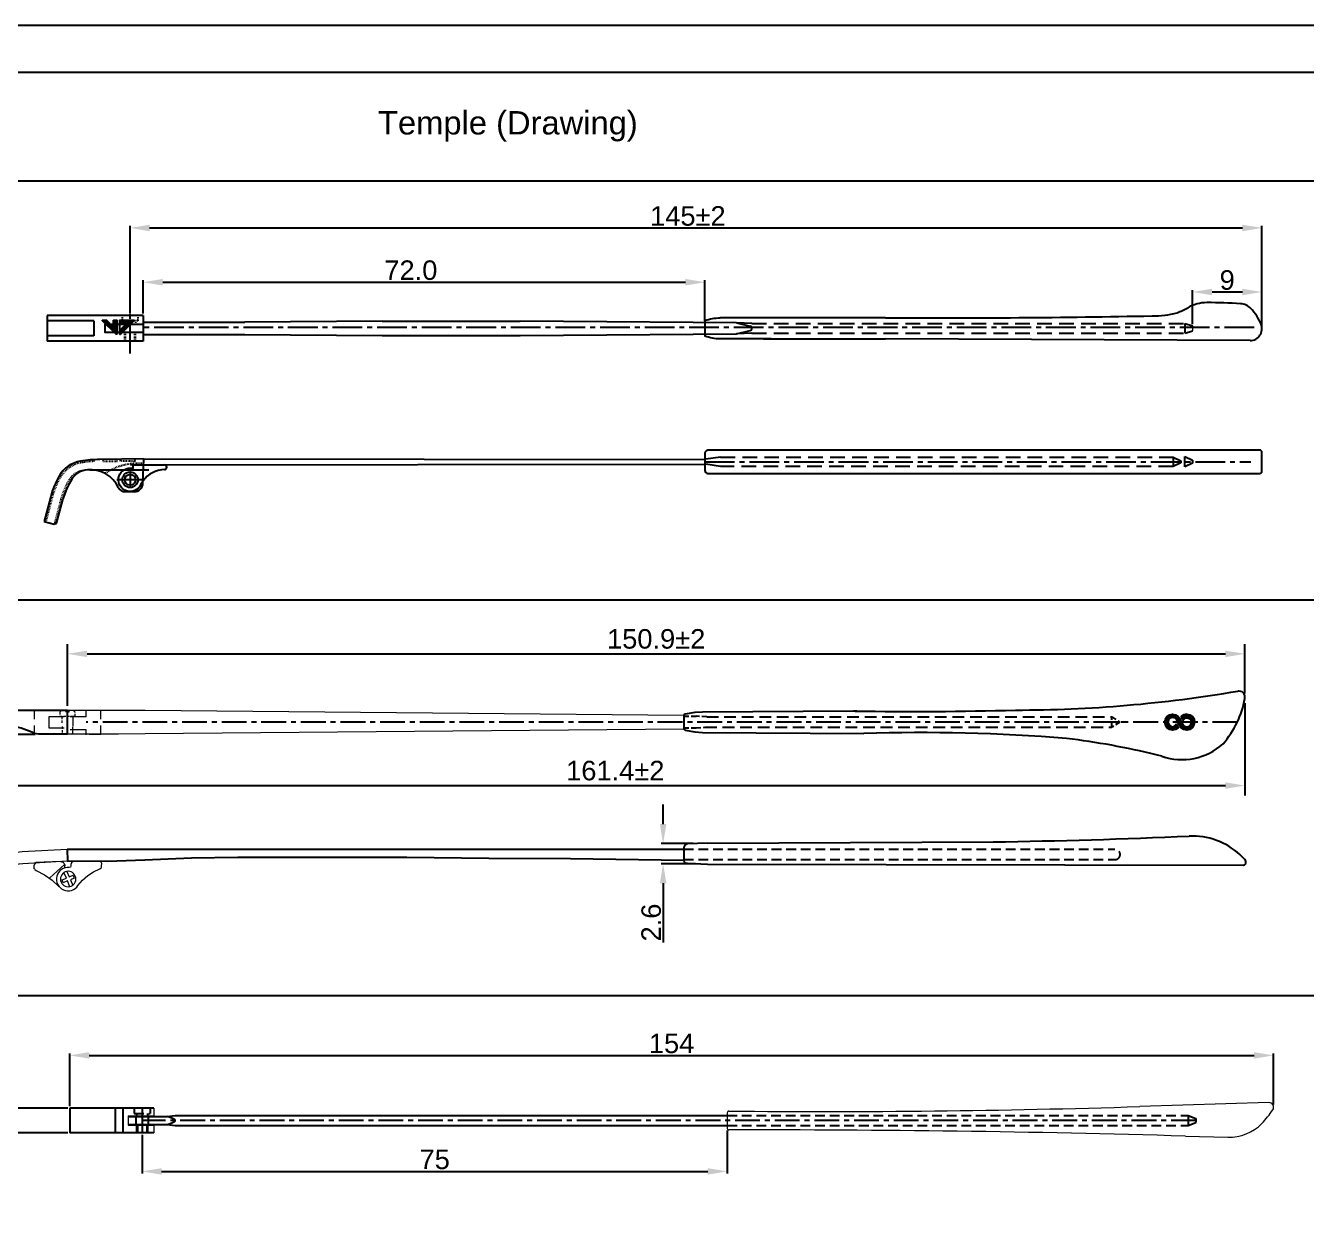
# Model space of a CAD drawing. Header units: millimetres. Extents: x 7018 to 13530, y 4187 to 5692.
# Drawn here: x 9451.4 to 9615.5, y 5096.2 to 5248.9 of the extents above; entities that cross this region are included whole.
import ezdxf

# ---------------------------------------------------------------- set-up
doc = ezdxf.new("R2010")
doc.units = ezdxf.units.MM
for name, pattern in [('CENTER', [50.8, 31.75, -6.35, 6.35, -6.35]), ('CENTER2', [28.575, 19.05, -3.175, 3.175, -3.175]), ('HIDDEN', [9.525, 6.35, -3.175]), ('HIDDEN2', [0.1875, 0.125, -0.0625])]:
    doc.linetypes.add(name, pattern=pattern)
for name, color, linetype in [('Center Line', 2, 'CENTER2'), ('Dimension', 3, 'Continuous'), ('Hidden Line', 1, 'HIDDEN2'), ('PDF_Geometry', 7, 'Continuous'), ('PDF_虚线层', 7, 'Continuous')]:
    doc.layers.add(name, color=color, linetype=linetype)
doc.styles.get("Standard").update_dxf_attribs({"font": 'arial.ttf'})
doc.styles.add('样式 1', font='romant.shx')
doc.dimstyles.new('ISO-25$0', dxfattribs={"dimtxt": 2.5, "dimasz": 2.5, "dimexe": 0.5, "dimexo": 1, "dimgap": 1, "dimtad": 0, "dimtih": 1, "dimtoh": 1, "dimdec": 1, "dimzin": 10, "dimdsep": 46, "dimlunit": 6, "dimtxsty": '样式 1', "dimcen": 0, "dimclrd": 256, "dimclre": 256, "dimclrt": 7, "dimazin": 0, "dimtfac": 1, "dimtdec": 1, "dimtofl": 0, "dimtmove": 0, "dimatfit": 0, "dimfxl": 1, "dimtolj": 1, "dimtzin": 10, "dimarcsym": 0})
doc.dimstyles.new('Standard$0', dxfattribs={"dimtxt": 2.3, "dimasz": 2, "dimexe": 1, "dimexo": 1, "dimgap": 1, "dimtad": 1, "dimdec": 1, "dimzin": 0, "dimdsep": 46, "dimtxsty": 'Standard', "dimcen": 0, "dimclrd": 4, "dimclre": 4, "dimclrt": 4, "dimadec": 1, "dimazin": 0, "dimtfac": 1, "dimtdec": 1, "dimtofl": 0, "dimtmove": 0, "dimatfit": 0, "dimfxl": 1, "dimtfillclr": 256, "dimtolj": 1, "dimtzin": 0, "dimlwd": -1, "dimlwe": -1, "dimarcsym": 1})

# ---------------------------------------------------------------- blocks, each defined once
blk = doc.blocks.new('*D1890')
at = {"layer": 'Defpoints', "color": 0, "transparency": 16777216}
for p in [(9538.44, 5215.98), (9466.46, 5211.72), (9538.44, 5210.8)]:
    blk.add_point(p, dxfattribs=at)
at = {"layer": 'Dimension', "color": 3, "transparency": 16777216}
for p, q in [((9466.46, 5211.97), (9466.46, 5216.23)), ((9468.96, 5215.98), (9535.94, 5215.98)), ((9538.44, 5211.05), (9538.44, 5216.23))]:
    blk.add_line(p, q, dxfattribs=at)
for points in [[(9468.96, 5216.4), (9468.96, 5215.56), (9466.46, 5215.98)], [(9535.94, 5216.4), (9535.94, 5215.56), (9538.44, 5215.98)]]:
    blk.add_solid(points, dxfattribs=at)
at = {"layer": 'Dimension', "transparency": 16777216, "insert": (9500.76, 5217.51), "char_height": 2.5, "attachment_point": 5}
blk.add_mtext('\\A1;72.0', dxfattribs=at)
blk = doc.blocks.new('*D2697')
at = {"layer": 'Defpoints', "color": 0, "transparency": 16777216}
for p in [(9609.84, 5222.94), (9464.78, 5211.72), (9609.84, 5210.09)]:
    blk.add_point(p, dxfattribs=at)
at = {"layer": 'Dimension', "color": 3, "transparency": 16777216}
for p, q in [((9464.78, 5211.97), (9464.78, 5223.19)), ((9467.28, 5222.94), (9607.34, 5222.94)), ((9609.84, 5210.34), (9609.84, 5223.19))]:
    blk.add_line(p, q, dxfattribs=at)
for points in [[(9467.28, 5223.35), (9467.28, 5222.52), (9464.78, 5222.94)], [(9607.34, 5223.35), (9607.34, 5222.52), (9609.84, 5222.94)]]:
    blk.add_solid(points, dxfattribs=at)
at = {"layer": 'Dimension', "transparency": 16777216, "insert": (9536.26, 5224.46), "char_height": 2.5, "attachment_point": 5}
blk.add_mtext('\\A1;145±2', dxfattribs=at)
blk = doc.blocks.new('*U1607')
at = {"layer": 'Center Line', "color": 0, "linetype": 'CENTER2', "transparency": 16777216}
for p, q in [((-1.7, 0), (-0.14, 0)), ((0, 0.14), (0, 1)), ((0.14, 0), (1.7, 0)), ((0, -1), (0, -0.14))]:
    blk.add_line(p, q, dxfattribs=at)
at = {"layer": 'Center Line', "color": 0, "linetype": 'Continuous', "transparency": 16777216}
for p, q in [((-0.07, 0), (0.07, 0)), ((0, -0.07), (0, 0.07))]:
    blk.add_line(p, q, dxfattribs=at)
blk = doc.blocks.new('*D1891')
at = {"layer": 'Defpoints', "color": 0, "transparency": 16777216}
for p in [(9609.83, 5214.73), (9600.94, 5210.37), (9609.83, 5210.07)]:
    blk.add_point(p, dxfattribs=at)
at = {"layer": 'Dimension', "color": 3, "transparency": 16777216}
for p, q in [((9600.94, 5210.62), (9600.94, 5214.98)), ((9603.44, 5214.73), (9607.33, 5214.73)), ((9609.83, 5210.32), (9609.83, 5214.98))]:
    blk.add_line(p, q, dxfattribs=at)
for points in [[(9603.44, 5215.14), (9603.44, 5214.31), (9600.94, 5214.73)], [(9607.33, 5215.14), (9607.33, 5214.31), (9609.83, 5214.73)]]:
    blk.add_solid(points, dxfattribs=at)
at = {"layer": 'Dimension', "transparency": 16777216, "insert": (9605.39, 5216.25), "char_height": 2.5, "attachment_point": 5}
blk.add_mtext('\\A1;9', dxfattribs=at)
blk = doc.blocks.new('DADBDA')
at = {"layer": 'PDF_Geometry', "lineweight": 13}
for p, q in [((46.27, 97.69), (46.45, 97.9)), ((46.35, 94.51), (46.28, 97.69)), ((46.45, 97.9), (46.66, 97.98)), ((46.66, 97.98), (46.92, 97.98)), ((47.13, 97.9), (47.3, 97.73)), ((47.3, 97.73), (47.89, 96.67)), ((47.89, 96.67), (48.65, 95.74)), ((48.65, 95.74), (49.54, 94.9)), ((47.17, 94.05), (46.9, 94.02))]:
    blk.add_line(p, q, dxfattribs=at)
for points in [[(46.75, 94.05), (48.35, 96.04)], [(47.64, 93.8), (48.35, 93.54), (48.19, 93.04), (48.57, 92.91), (48.74, 93.42), (49.5, 93.16)], [(49.62, 93.54), (48.86, 93.8), (49.07, 94.35), (48.69, 94.47), (48.52, 93.92), (47.76, 94.18)]]:
    blk.add_lwpolyline(points, dxfattribs=at)
blk.add_lwpolyline([(49.54, 92.49), (48.9, 91.89), (48.35, 91.17), (47.89, 90.41), (47.55, 89.57), (47.42, 89.36), (47.21, 89.31), (46.92, 89.27), (46.71, 89.36), (46.57, 89.57), (46.39, 92.89), (46.58, 93.12), (46.79, 93.25), (46.96, 93.25), (47.13, 93.29), (47.17, 93.46, -1.777443)], format="xyb", close=True, dxfattribs=at)
blk.add_circle((48.63, 93.69), 0.991, dxfattribs=at)
blk.add_arc((46.85, 94.52), 0.5, 181.4321, 275.7118, dxfattribs=at)
blk = doc.blocks.new('*D2711')
at = {"layer": 'Defpoints', "color": 0, "transparency": 16777216}
for p in [(9452.5, 5161.08), (9449.56, 5158.03), (9453.21, 5158.03)]:
    blk.add_point(p, dxfattribs=at)
at = {"layer": 'Dimension', "color": 0, "lineweight": -2, "transparency": 16777216}
for p, q in [((9449.56, 5163.58), (9449.56, 5168.96)), ((9451.87, 5161.08), (9448.31, 5161.08)), ((9449.56, 5158.03), (9449.56, 5161.08)), ((9452.59, 5158.03), (9448.31, 5158.03)), ((9449.56, 5155.53), (9449.56, 5153.03))]:
    blk.add_line(p, q, dxfattribs=at)
at = {"layer": 'Dimension', "color": 0, "transparency": 16777216}
for points in [[(9449.14, 5163.58), (9449.97, 5163.58), (9449.56, 5161.08)], [(9449.14, 5155.53), (9449.97, 5155.53), (9449.56, 5158.03)]]:
    blk.add_solid(points, dxfattribs=at)
at = {"layer": 'Dimension', "color": 0, "transparency": 16777216, "insert": (9447.65, 5167.52), "char_height": 2.5, "attachment_point": 5, "rotation": 90}
blk.add_mtext('3', dxfattribs=at)
blk = doc.blocks.new('*D1894')
at = {"layer": 'Defpoints', "color": 0, "transparency": 16777216}
for p in [(9537.17, 5144.02), (9533.09, 5141.45), (9537.51, 5141.45)]:
    blk.add_point(p, dxfattribs=at)
at = {"layer": 'Dimension', "color": 3, "transparency": 16777216}
for p, q in [((9533.09, 5146.52), (9533.09, 5149.02)), ((9536.92, 5144.02), (9532.84, 5144.02)), ((9537.26, 5141.45), (9532.84, 5141.45)), ((9533.09, 5138.95), (9533.09, 5131.36))]:
    blk.add_line(p, q, dxfattribs=at)
for points in [[(9532.68, 5146.52), (9533.51, 5146.52), (9533.09, 5144.02)], [(9532.68, 5138.95), (9533.51, 5138.95), (9533.09, 5141.45)]]:
    blk.add_solid(points, dxfattribs=at)
at = {"layer": 'Dimension', "transparency": 16777216, "insert": (9531.57, 5133.91), "char_height": 2.5, "attachment_point": 5, "rotation": 90}
blk.add_mtext('\\A1;2.6', dxfattribs=at)
blk = doc.blocks.new('*D2712')
at = {"layer": 'Defpoints', "color": 0, "transparency": 16777216}
for p in [(9607.66, 5168.35), (9456.75, 5161.08), (9607.66, 5162.63)]:
    blk.add_point(p, dxfattribs=at)
at = {"layer": 'Dimension', "color": 0, "lineweight": -2, "transparency": 16777216}
for p, q in [((9456.75, 5161.7), (9456.75, 5169.6)), ((9607.66, 5163.26), (9607.66, 5169.6)), ((9459.25, 5168.35), (9605.16, 5168.35))]:
    blk.add_line(p, q, dxfattribs=at)
at = {"layer": 'Dimension', "color": 0, "transparency": 16777216}
for points in [[(9459.25, 5168.76), (9459.25, 5167.93), (9456.75, 5168.35)], [(9605.16, 5168.76), (9605.16, 5167.93), (9607.66, 5168.35)]]:
    blk.add_solid(points, dxfattribs=at)
at = {"layer": 'Dimension', "color": 0, "transparency": 16777216, "insert": (9532.2, 5170.25), "char_height": 2.5, "attachment_point": 5}
blk.add_mtext('150.9±2', dxfattribs=at)
blk = doc.blocks.new('*D2713')
at = {"layer": 'Defpoints', "color": 0, "transparency": 16777216}
for p in [(9607.66, 5162.63), (9446.26, 5160.87), (9607.66, 5151.46)]:
    blk.add_point(p, dxfattribs=at)
at = {"layer": 'Dimension', "color": 0, "lineweight": -2, "transparency": 16777216}
for p, q in [((9607.66, 5162.01), (9607.66, 5150.21)), ((9446.26, 5160.24), (9446.26, 5150.21)), ((9448.76, 5151.46), (9605.16, 5151.46))]:
    blk.add_line(p, q, dxfattribs=at)
at = {"layer": 'Dimension', "color": 0, "transparency": 16777216}
for points in [[(9448.76, 5151.88), (9448.76, 5151.05), (9446.26, 5151.46)], [(9605.16, 5151.88), (9605.16, 5151.05), (9607.66, 5151.46)]]:
    blk.add_solid(points, dxfattribs=at)
at = {"layer": 'Dimension', "color": 0, "transparency": 16777216, "insert": (9526.96, 5153.37), "char_height": 2.5, "attachment_point": 5}
blk.add_mtext('161.4±2', dxfattribs=at)
blk = doc.blocks.new('*D2729')
at = {"layer": 'Defpoints', "color": 0, "transparency": 16777216}
for p in [(9457.03, 5110.13), (9449, 5106.93), (9457.03, 5106.93)]:
    blk.add_point(p, dxfattribs=at)
at = {"layer": 'Dimension', "color": 3, "transparency": 16777216}
for p, q in [((9449, 5112.63), (9449, 5115.13)), ((9456.78, 5110.13), (9448.75, 5110.13)), ((9456.78, 5106.93), (9448.75, 5106.93)), ((9449, 5104.43), (9449, 5096.91))]:
    blk.add_line(p, q, dxfattribs=at)
for points in [[(9448.58, 5112.63), (9449.42, 5112.63), (9449, 5110.13)], [(9448.58, 5104.43), (9449.42, 5104.43), (9449, 5106.93)]]:
    blk.add_solid(points, dxfattribs=at)
at = {"layer": 'Dimension', "transparency": 16777216, "insert": (9447.47, 5099.42), "char_height": 2.5, "attachment_point": 5, "rotation": 90}
blk.add_mtext('\\A1;3.2', dxfattribs=at)
blk = doc.blocks.new('*D1900')
at = {"layer": 'Defpoints', "color": 0, "transparency": 16777216}
for p in [(9611.33, 5116.88), (9457.03, 5110.13), (9611.33, 5110.32)]:
    blk.add_point(p, dxfattribs=at)
at = {"layer": 'Dimension', "color": 3, "transparency": 16777216}
for p, q in [((9457.03, 5110.38), (9457.03, 5117.13)), ((9459.53, 5116.88), (9608.83, 5116.88)), ((9611.33, 5110.57), (9611.33, 5117.13))]:
    blk.add_line(p, q, dxfattribs=at)
for points in [[(9459.53, 5117.29), (9459.53, 5116.46), (9457.03, 5116.88)], [(9608.83, 5117.29), (9608.83, 5116.46), (9611.33, 5116.88)]]:
    blk.add_solid(points, dxfattribs=at)
at = {"layer": 'Dimension', "transparency": 16777216, "insert": (9534.18, 5118.4), "char_height": 2.5, "attachment_point": 5}
blk.add_mtext('\\A1;154', dxfattribs=at)
blk = doc.blocks.new('*D2730')
at = {"layer": 'Defpoints', "color": 0, "transparency": 16777216}
for p in [(9466.31, 5106.93), (9541.31, 5107.51), (9541.31, 5102.01)]:
    blk.add_point(p, dxfattribs=at)
at = {"layer": 'Dimension', "color": 3, "transparency": 16777216}
for p, q in [((9541.31, 5107.26), (9541.31, 5101.76)), ((9466.31, 5106.68), (9466.31, 5101.76)), ((9468.81, 5102.01), (9538.81, 5102.01))]:
    blk.add_line(p, q, dxfattribs=at)
for points in [[(9468.81, 5102.42), (9468.81, 5101.59), (9466.31, 5102.01)], [(9538.81, 5102.42), (9538.81, 5101.59), (9541.31, 5102.01)]]:
    blk.add_solid(points, dxfattribs=at)
at = {"layer": 'Dimension', "transparency": 16777216, "insert": (9503.81, 5103.53), "char_height": 2.5, "attachment_point": 5}
blk.add_mtext('\\A1;75', dxfattribs=at)

msp = doc.modelspace()

# ---------------------------------------------------------------- hatches: boundary and pattern name
h = msp.add_hatch()
h.set_pattern_fill('ANSI31', color=256, scale=0.05, angle=30)
h.set_pattern_definition([(75, (8288.52933, 5044.64955), (-0.153340725, 0.041087523), [])])
h.paths.add_polyline_path([(9463.061, 5211.119), (9462.661, 5211.119), (9462.661, 5210.318, -0.6661006), (9462.576, 5210.283), (9461.73, 5211.119), (9461.283, 5211.119, 0.6702607), (9461.247, 5211.033), (9462.976, 5209.325, 0.6661006), (9463.061, 5209.36)])
h.paths.add_polyline_path([(9465.255, 5211.034, 0.6661006), (9465.219, 5211.119), (9463.461, 5211.119), (9463.461, 5210.719), (9464.262, 5210.719, -0.6661006), (9464.297, 5210.634), (9463.461, 5209.788), (9463.461, 5209.341, 0.6702607), (9463.546, 5209.305)])

# ---------------------------------------------------------------- linework, layer by layer
for p, q in [((9783.725, 5242.873), (9374.469, 5242.873)), ((9387.026, 5228.984), (9783.464, 5228.984)), ((9466.461, 5211.719), (9454.149, 5211.719)), ((9454.149, 5211.719), (9454.149, 5208.419)), ((9460.121, 5211.019), (9454.149, 5211.019)), ((9460.121, 5211.019), (9460.121, 5209.119)), ((9463.479, 5209.569), (9463.479, 5210.569)), ((9466.461, 5211.719), (9466.461, 5208.419)), ((9466.461, 5210.869), (9479.461, 5210.869)), ((9497.061, 5210.969), (9479.461, 5210.869)), ((9497.061, 5210.969), (9514.761, 5210.969)), ((9542.481, 5210.769), (9514.761, 5210.969)), ((9544.481, 5210.669), (9542.481, 5210.769)), ((9542.481, 5210.769), (9544.248, 5210.361)), ((9460.121, 5209.119), (9454.149, 5209.119)), ((9466.461, 5209.269), (9479.461, 5209.269)), ((9479.461, 5209.269), (9497.061, 5209.169)), ((9497.061, 5209.169), (9514.761, 5209.169)), ((9514.761, 5209.169), (9542.481, 5209.369)), ((9542.481, 5209.369), (9544.248, 5209.777)), ((9544.481, 5209.469), (9542.481, 5209.369)), ((9466.461, 5208.419), (9454.149, 5208.419)), ((9538.438, 5194.064), (9538.438, 5191.864)), ((9609.539, 5194.464), (9538.838, 5194.464)), ((9609.839, 5191.764), (9609.839, 5194.164)), ((9466.512, 5193.363), (9460.914, 5193.245)), ((9464.844, 5192.565), (9538.438, 5192.662)), ((9466.416, 5190.199), (9466.516, 5193.363)), ((9466.512, 5193.363), (9538.438, 5193.269)), ((9538.437, 5193.264), (9538.438, 5192.664)), ((9538.838, 5191.464), (9609.539, 5191.464)), ((9464.115, 5189.137), (9465.314, 5189.133)), ((9454.598, 5188.5), (9453.753, 5185.295)), ((9455.356, 5185.1), (9456.145, 5188.092)), ((9453.753, 5185.295), (9455.058, 5184.95)), ((9455.058, 5184.95), (9455.356, 5185.1)), ((9387.287, 5175.281), (9783.725, 5175.281)), ((9557.493, 5161.02), (9538.122, 5160.87)), ((9557.916, 5161.02), (9557.493, 5161.02)), ((9535.75, 5160.424), (9535.75, 5158.76)), ((9537.148, 5160.827), (9535.917, 5160.621)), ((9538.122, 5160.87), (9537.148, 5160.827)), ((9535.917, 5158.562), (9537.148, 5158.356)), ((9537.148, 5158.356), (9538.122, 5158.273)), ((9538.122, 5158.273), (9558.806, 5158.123)), ((9585.543, 5157.41), (9584.78, 5157.494)), ((9538.796, 5144.096), (9575.408, 5144.246)), ((9536.228, 5141.508), (9538.795, 5141.396)), ((9538.795, 5141.396), (9607.477, 5141.246)), ((9387.287, 5124.548), (9783.725, 5124.548)), ((9467.803, 5110.13), (9457.029, 5110.13)), ((9457.029, 5110.13), (9457.029, 5106.93)), ((9462.866, 5110.13), (9462.866, 5106.93)), ((9463.863, 5110.13), (9463.863, 5106.93)), ((9464.515, 5109.03), (9469.539, 5109.03)), ((9469.539, 5109.03), (9470.539, 5109.18)), ((9470.539, 5109.18), (9541.312, 5109.18)), ((9467.803, 5106.93), (9457.029, 5106.93)), ((9464.515, 5108.03), (9469.539, 5108.03)), ((9469.539, 5108.03), (9470.539, 5107.88)), ((9470.539, 5107.88), (9541.312, 5107.88))]:
    msp.add_line(p, q)
at = {"color": 0, "linetype": 'Continuous'}
for p, q in [((9538.438, 5211.069), (9538.438, 5209.069)), ((9546.938, 5211.419), (9540.396, 5211.419)), ((9546.938, 5208.719), (9540.396, 5208.719)), ((9608.333, 5208.516), (9561.595, 5208.717))]:
    msp.add_line(p, q, dxfattribs=at)
at = {"color": 1, "linetype": 'HIDDEN', "lineweight": 9, "ltscale": 0.2}
msp.add_line((9600.945, 5210.379), (9600.945, 5209.759), dxfattribs=at)
at = {"color": 7, "lineweight": 13}
msp.add_line((9538.438, 5192.075), (9538.438, 5193.853), dxfattribs=at)
at = {"lineweight": 20}
for p, q in [((9467.803, 5110.13), (9467.803, 5109.13)), ((9610.718, 5110.828), (9594.192, 5110.314)), ((9464.515, 5109.13), (9467.803, 5109.13)), ((9464.515, 5109.13), (9464.515, 5107.93)), ((9541.312, 5109.534), (9541.312, 5107.516)), ((9464.515, 5107.93), (9467.803, 5107.93)), ((9467.803, 5107.93), (9467.803, 5106.93)), ((9600.05, 5106.533), (9605.469, 5106.376))]:
    msp.add_line(p, q, dxfattribs=at)
msp.add_lwpolyline([(9787.763, 4951.873), (9787.763, 5248.873), (9367.763, 5248.873), (9367.763, 4951.873)], close=True)
for points in [[(9462.661, 5211.119), (9463.061, 5211.119), (9463.061, 5209.36, -0.6661006), (9462.976, 5209.325), (9461.247, 5211.033, -0.6702607), (9461.283, 5211.119), (9461.73, 5211.119), (9462.576, 5210.283, 0.6661006), (9462.661, 5210.318)], [(9463.461, 5210.719), (9463.461, 5211.119), (9465.219, 5211.119, -0.6661006), (9465.255, 5211.034), (9463.546, 5209.305, -0.6702607), (9463.461, 5209.341), (9463.461, 5209.788), (9464.297, 5210.634, 0.6661006), (9464.262, 5210.719)]]:
    msp.add_lwpolyline(points, format="xyb", close=True)
for points in [[(9466.461, 5210.569), (9461.519, 5210.569), (9461.519, 5209.569), (9466.461, 5209.569)], [(9598.747, 5159.173), (9598.789, 5159.257), (9598.831, 5159.299), (9598.831, 5159.342), (9598.958, 5159.13), (9599.085, 5158.919), (9599.085, 5158.876), (9598.747, 5158.665), (9598.366, 5158.58), (9597.985, 5158.665), (9597.689, 5158.876), (9597.478, 5159.215), (9597.393, 5159.596), (9597.478, 5159.976), (9597.689, 5160.315), (9597.985, 5160.526), (9598.366, 5160.611), (9598.747, 5160.526), (9599.085, 5160.315), (9599.297, 5160.019), (9599.508, 5159.68), (9599.72, 5159.299), (9599.931, 5159.088), (9600.227, 5159.003), (9600.523, 5159.088), (9600.735, 5159.299), (9600.819, 5159.596)], [(9600.227, 5160.611), (9600.608, 5160.526), (9600.946, 5160.315), (9601.158, 5159.976), (9601.2, 5159.596), (9601.116, 5159.215), (9600.904, 5158.876), (9600.608, 5158.665), (9600.227, 5158.58), (9599.847, 5158.665), (9599.508, 5158.876), (9599.297, 5159.173), (9599.085, 5159.511), (9598.916, 5159.892), (9598.705, 5160.103), (9598.366, 5160.188), (9598.07, 5160.103), (9597.859, 5159.892), (9597.774, 5159.596), (9597.943, 5159.215), (9598.282, 5159.003), (9598.535, 5159.046), (9598.747, 5159.173)], [(9600.227, 5160.611), (9599.847, 5160.526), (9599.508, 5160.315), (9599.508, 5160.272), (9599.635, 5160.061), (9599.762, 5159.807), (9599.762, 5159.849), (9599.804, 5159.892), (9599.889, 5159.976), (9600.058, 5160.145), (9600.312, 5160.145), (9600.693, 5159.976), (9600.819, 5159.596)]]:
    msp.add_lwpolyline(points)
for points in [[(9466.428, 5190.513, 0.0421142), (9466.127, 5190.007, -1.802376), (9464.777, 5192.165), (9465.177, 5192.166), (9465.176, 5192.566), (9469.176, 5192.571)], [(9538.796, 5144.096), (9536.227, 5143.98, 0.4010141), (9535.75, 5143.481), (9535.75, 5141.857)]]:
    msp.add_lwpolyline(points, format="xyb")
at = {"lineweight": 13}
msp.add_lwpolyline([(9447.569, 5136.537), (9448.291, 5139.257, -0.3249344), (9451.027, 5141.483), (9456.75, 5141.801), (9456.717, 5143.276), (9450.955, 5142.964, 0.3256471), (9446.847, 5139.615), (9446.199, 5137.151, 0.4152832), (9446.378, 5136.845)], format="xyb", close=True, dxfattribs=at)
for radius in [1, 1, 0.7]:
    msp.add_circle((9464.779, 5190.665), radius)
at = {"color": 0, "linetype": 'Continuous'}
for centre, radius, start, end in [((9596.015, 5222.62), 10.956, 268.66418, 285.64704), ((9594.437, 5223.664), 12.449, 291.35215, 298.24986), ((9602.792, 5208.511), 4.857, 89.87048, 120.46091), ((9602.797, 5149.631), 63.737, 86.12638, 90.00479), ((9606.968, 5211.227), 2, 43.54902, 86.12638), ((9603.668, 5208.09), 6.552, 22.39714, 43.54902), ((9567.919, 6686.24), 1474.836, 269.754305, 271.081629), ((9608.339, 5210.016), 1.5, 269.75297, 22.39714)]:
    msp.add_arc(centre, radius, start, end, dxfattribs=at)
for centre, radius, start, end in [((9544.181, 5210.069), 0.3, 282.9887, 77.0113), ((9538.838, 5194.064), 0.4, 90, 180), ((9609.539, 5194.164), 0.3, 0, 90), ((9459.061, 5189.195), 3.9, 99.48326, 150.23551), ((9460.874, 5178.346), 14.9, 89.843, 99.48326), ((9469.177, 5192.271), 0.3, 271.44056, 90.07537), ((9465.138, 5185.72), 10.9, 150.23551, 165.22704), ((9465.138, 5185.72), 9.3, 147.25087, 165.22704), ((9459.503, 5189.345), 2.6, 94.53861, 147.25087), ((9459.621, 5187.849), 4.1, 25.9431, 94.53861), ((9469.272, 5188.472), 3.5, 91.44056, 144.33908), ((9538.838, 5191.864), 0.4, 180, 270), ((9609.539, 5191.764), 0.3, 270, 0), ((9464.117, 5190.037), 0.9, 205.9431, 269.843), ((9465.317, 5190.233), 1.1, 269.843, 358.18694), ((9577.994, 5332.677), 171.539, 270.08693, 279.64542), ((9606.87, 5162.774), 0.8, 349.87826, 99.64542), ((9565.322, 5622.663), 461.706, 269.05463, 271.60507), ((9595.848, 5164.742), 11.996, 318.65115, 349.87826), ((9535.95, 5160.424), 0.2, 99.48789, 180), ((9535.95, 5158.76), 0.2, 180, 260.51211), ((9566.427, 4936.169), 222.084, 85.2597, 91.96667), ((9572.903, 5059.785), 98.44, 75.83101, 82.62273), ((9599.581, 5162.685), 7.889, 250.9024, 311.93812), ((9562.923, 5996.764), 852.609, 270.839008, 272.528287), ((9601.285, 5121.038), 23.959, 89.69647, 91.79743), ((9600.778, 5135.741), 9.277, 42.3883, 86.07791), ((9536.134, 5141.881), 0.385, 183.60863, 284.08009), ((9607.466, 5141.551), 0.305, 272.1717, 329.10834), ((9607.224, 5141.621), 0.552, 335.79049, 42.72094)]:
    msp.add_arc(centre, radius, start, end)
at = {"lineweight": 20}
for centre, radius, start, end in [((9553.419, 6421.206), 1311.526, 269.479904, 271.781511), ((9610.736, 5110.228), 0.6, 326.18021, 91.78151), ((9541.512, 5109.534), 0.2, 89.4799, 180), ((9600.728, 5116.934), 12.647, 316.05608, 326.18021), ((9541.512, 5107.516), 0.2, 180, 270.13035), ((9545.769, 3236.524), 1870.797, 88.33734, 90.130355), ((9605.638, 5112.201), 5.827, 268.33734, 316.05608)]:
    msp.add_arc(centre, radius, start, end, dxfattribs=at)
at = {"color": 0, "linetype": 'Continuous'}
for points in [[(9538.438, 5211.069), (9539.062, 5211.293), (9539.732, 5211.416), (9540.396, 5211.419)], [(9540.396, 5208.719), (9539.732, 5208.721), (9539.062, 5208.845), (9538.438, 5209.069)]]:
    msp.add_open_spline(points, degree=3, dxfattribs=at)
msp.add_open_spline([(9561.595, 5211.417), (9555.76, 5211.416), (9550.926, 5211.418), (9546.042, 5211.419), (9545.994, 5211.419), (9545.945, 5211.419)], degree=3, knots=[0, 0, 0, 0, 14.5035009, 14.5035009, 14.6500009, 14.6500009, 14.6500009, 14.6500009], dxfattribs=at)
msp.add_spline([(9545.945, 5208.719), (9550.773, 5208.72), (9555.664, 5208.721), (9561.595, 5208.717)], degree=3, dxfattribs=at)
msp.add_spline([(9469.539, 5108.03), (9470.539, 5108.53), (9469.539, 5109.03)], degree=3)
for points in [[(9597.393, 5159.807), (9597.816, 5159.722), (9597.393, 5159.722)], [(9597.393, 5159.807), (9597.816, 5159.807), (9597.816, 5159.722)], [(9597.393, 5159.722), (9597.774, 5159.596), (9597.393, 5159.596)], [(9597.393, 5159.722), (9597.816, 5159.722), (9597.774, 5159.596)], [(9597.393, 5159.596), (9597.816, 5159.511), (9597.393, 5159.511)], [(9597.393, 5159.596), (9597.774, 5159.596), (9597.816, 5159.511)], [(9597.393, 5159.511), (9597.816, 5159.384), (9597.393, 5159.384)], [(9597.393, 5159.511), (9597.816, 5159.511), (9597.816, 5159.384)], [(9597.393, 5159.384), (9597.859, 5159.299), (9597.436, 5159.299)], [(9597.393, 5159.384), (9597.816, 5159.384), (9597.859, 5159.299)], [(9597.478, 5159.976), (9597.901, 5159.934), (9597.436, 5159.934)], [(9597.436, 5159.934), (9597.816, 5159.807), (9597.436, 5159.807)], [(9597.436, 5159.934), (9597.901, 5159.934), (9597.816, 5159.807)], [(9597.52, 5160.103), (9597.943, 5160.019), (9597.478, 5160.019)], [(9597.478, 5160.019), (9597.943, 5159.976), (9597.478, 5159.976)], [(9597.478, 5160.019), (9597.943, 5160.019), (9597.943, 5159.976)], [(9597.478, 5159.976), (9597.943, 5159.976), (9597.901, 5159.934)], [(9597.562, 5160.145), (9598.07, 5160.103), (9597.52, 5160.103)], [(9597.52, 5160.103), (9598.07, 5160.103), (9597.943, 5160.019)], [(9597.562, 5160.188), (9598.155, 5160.145), (9597.562, 5160.145)], [(9597.562, 5160.188), (9598.282, 5160.188), (9598.155, 5160.145)], [(9597.562, 5160.145), (9598.155, 5160.145), (9598.07, 5160.103)], [(9597.689, 5160.315), (9599.17, 5160.188), (9597.605, 5160.188)], [(9597.816, 5160.442), (9599.085, 5160.315), (9597.689, 5160.315)], [(9597.689, 5160.315), (9599.085, 5160.315), (9599.17, 5160.188)], [(9597.816, 5160.442), (9598.958, 5160.442), (9599.085, 5160.315)], [(9597.985, 5160.526), (9598.916, 5160.442), (9597.859, 5160.442)], [(9597.985, 5160.526), (9598.747, 5160.526), (9598.916, 5160.442)], [(9598.197, 5160.568), (9598.747, 5160.526), (9598.028, 5160.526)], [(9598.366, 5160.611), (9598.578, 5160.568), (9598.197, 5160.568)], [(9598.197, 5160.568), (9598.578, 5160.568), (9598.747, 5160.526)], [(9598.493, 5160.188), (9599.212, 5160.145), (9598.578, 5160.145)], [(9598.493, 5160.188), (9599.212, 5160.188), (9599.212, 5160.145)], [(9598.578, 5160.145), (9599.254, 5160.103), (9598.705, 5160.103)], [(9598.578, 5160.145), (9599.212, 5160.145), (9599.254, 5160.103)], [(9598.705, 5160.103), (9599.297, 5160.061), (9598.789, 5160.061)], [(9598.705, 5160.103), (9599.254, 5160.103), (9599.297, 5160.061)], [(9598.789, 5160.061), (9599.297, 5160.019), (9598.789, 5160.019)], [(9598.789, 5160.061), (9599.297, 5160.061), (9599.297, 5160.019)], [(9598.789, 5160.019), (9599.339, 5159.976), (9598.831, 5159.976)], [(9598.789, 5160.019), (9599.297, 5160.019), (9599.339, 5159.976)], [(9598.831, 5159.976), (9599.381, 5159.892), (9598.916, 5159.892)], [(9598.831, 5159.976), (9599.339, 5159.976), (9599.381, 5159.892)], [(9598.916, 5159.892), (9599.508, 5159.68), (9599.001, 5159.68)], [(9598.916, 5159.892), (9599.381, 5159.892), (9599.508, 5159.68)], [(9599.001, 5159.68), (9599.593, 5159.511), (9599.085, 5159.511)], [(9599.001, 5159.68), (9599.508, 5159.68), (9599.593, 5159.511)], [(9599.085, 5159.511), (9599.72, 5159.299), (9599.212, 5159.299)], [(9599.085, 5159.511), (9599.593, 5159.511), (9599.72, 5159.299)], [(9599.677, 5160.442), (9600.946, 5160.315), (9599.508, 5160.315)], [(9599.508, 5160.315), (9600.946, 5160.272), (9599.508, 5160.272)], [(9599.508, 5160.315), (9600.946, 5160.315), (9600.946, 5160.272)], [(9599.508, 5160.272), (9601.031, 5160.188), (9599.551, 5160.188)], [(9599.508, 5160.272), (9600.946, 5160.272), (9601.031, 5160.188)], [(9599.551, 5160.188), (9600.143, 5160.145), (9599.551, 5160.145)], [(9599.551, 5160.188), (9600.227, 5160.188), (9600.143, 5160.145)], [(9599.593, 5160.145), (9599.974, 5160.061), (9599.635, 5160.061)], [(9599.593, 5160.145), (9600.058, 5160.145), (9599.974, 5160.061)], [(9599.635, 5160.061), (9599.889, 5159.976), (9599.677, 5159.976)], [(9599.635, 5160.061), (9599.931, 5160.061), (9599.889, 5159.976)], [(9599.847, 5160.526), (9600.777, 5160.442), (9599.677, 5160.442)], [(9599.677, 5160.442), (9600.777, 5160.442), (9600.946, 5160.315)], [(9599.677, 5159.976), (9599.804, 5159.934), (9599.677, 5159.934)], [(9599.677, 5159.976), (9599.889, 5159.976), (9599.804, 5159.934)], [(9599.677, 5159.934), (9599.804, 5159.892), (9599.72, 5159.892)], [(9599.677, 5159.934), (9599.804, 5159.934), (9599.804, 5159.892)], [(9599.72, 5159.892), (9599.762, 5159.849), (9599.72, 5159.849)], [(9599.72, 5159.892), (9599.804, 5159.892), (9599.762, 5159.849)], [(9599.72, 5159.849), (9599.762, 5159.807), (9599.762, 5159.807)], [(9599.72, 5159.849), (9599.762, 5159.849), (9599.762, 5159.807)], [(9600.016, 5160.568), (9600.608, 5160.526), (9599.847, 5160.526)], [(9599.847, 5160.526), (9600.608, 5160.526), (9600.777, 5160.442)], [(9600.227, 5160.611), (9600.397, 5160.568), (9600.016, 5160.568)], [(9600.016, 5160.568), (9600.397, 5160.568), (9600.608, 5160.526)], [(9600.227, 5160.611), (9600.397, 5160.568), (9600.397, 5160.568)], [(9600.227, 5160.188), (9601.073, 5160.145), (9600.312, 5160.145)], [(9600.227, 5160.188), (9601.031, 5160.188), (9601.073, 5160.145)], [(9600.439, 5160.145), (9601.116, 5160.103), (9600.523, 5160.103)], [(9600.439, 5160.145), (9601.073, 5160.145), (9601.116, 5160.103)], [(9600.523, 5160.103), (9601.116, 5160.061), (9600.566, 5160.061)], [(9600.523, 5160.103), (9601.116, 5160.103), (9601.116, 5160.061)], [(9600.566, 5160.061), (9601.116, 5160.019), (9600.608, 5160.019)], [(9600.566, 5160.061), (9601.116, 5160.061), (9601.116, 5160.019)], [(9600.608, 5160.019), (9601.158, 5159.976), (9600.693, 5159.976)], [(9600.608, 5160.019), (9601.116, 5160.019), (9601.158, 5159.976)], [(9600.693, 5159.976), (9601.158, 5159.892), (9600.735, 5159.892)], [(9600.693, 5159.976), (9601.158, 5159.976), (9601.158, 5159.892)], [(9600.735, 5159.892), (9601.2, 5159.807), (9600.777, 5159.807)], [(9600.735, 5159.892), (9601.2, 5159.892), (9601.2, 5159.807)], [(9600.777, 5159.807), (9601.2, 5159.765), (9600.777, 5159.765)], [(9600.777, 5159.807), (9601.2, 5159.807), (9601.2, 5159.765)], [(9600.777, 5159.765), (9601.2, 5159.68), (9600.819, 5159.68)], [(9600.777, 5159.765), (9601.2, 5159.765), (9601.2, 5159.68)], [(9600.819, 5159.469), (9601.2, 5159.384), (9600.777, 5159.384)], [(9600.777, 5159.384), (9601.2, 5159.342), (9600.777, 5159.342)], [(9600.777, 5159.384), (9601.2, 5159.384), (9601.2, 5159.342)], [(9600.819, 5159.68), (9601.2, 5159.596), (9600.819, 5159.596)], [(9600.819, 5159.68), (9601.2, 5159.68), (9601.2, 5159.596)], [(9600.819, 5159.596), (9601.2, 5159.469), (9600.819, 5159.469)], [(9600.819, 5159.596), (9601.2, 5159.596), (9601.2, 5159.469)], [(9600.819, 5159.469), (9601.2, 5159.469), (9601.2, 5159.384)], [(9597.436, 5159.299), (9597.943, 5159.215), (9597.478, 5159.215)], [(9597.436, 5159.299), (9597.859, 5159.299), (9597.943, 5159.215)], [(9597.478, 5159.215), (9597.985, 5159.13), (9597.478, 5159.13)], [(9597.478, 5159.215), (9597.943, 5159.215), (9597.985, 5159.13)], [(9597.478, 5159.13), (9598.07, 5159.088), (9597.52, 5159.088)], [(9597.478, 5159.13), (9597.985, 5159.13), (9598.07, 5159.088)], [(9597.52, 5159.088), (9598.155, 5159.046), (9597.562, 5159.046)], [(9597.52, 5159.088), (9598.07, 5159.088), (9598.155, 5159.046)], [(9597.562, 5159.046), (9598.282, 5159.003), (9597.562, 5159.003)], [(9597.562, 5159.046), (9598.197, 5159.046), (9598.282, 5159.003)], [(9597.562, 5159.003), (9599.085, 5158.919), (9597.647, 5158.919)], [(9597.562, 5159.003), (9599.043, 5159.003), (9599.085, 5158.919)], [(9597.647, 5158.919), (9599.085, 5158.876), (9597.689, 5158.876)], [(9597.647, 5158.919), (9599.085, 5158.919), (9599.085, 5158.876)], [(9597.689, 5158.876), (9598.916, 5158.75), (9597.816, 5158.75)], [(9597.689, 5158.876), (9599.085, 5158.876), (9598.916, 5158.75)], [(9597.816, 5158.75), (9598.747, 5158.665), (9597.985, 5158.665)], [(9597.816, 5158.75), (9598.916, 5158.75), (9598.747, 5158.665)], [(9597.985, 5158.665), (9598.578, 5158.623), (9598.197, 5158.623)], [(9597.985, 5158.665), (9598.747, 5158.665), (9598.578, 5158.623)], [(9598.197, 5158.623), (9598.366, 5158.58), (9598.366, 5158.58)], [(9598.197, 5158.623), (9598.578, 5158.623), (9598.366, 5158.58)], [(9598.535, 5159.046), (9599.043, 5159.003), (9598.451, 5159.003)], [(9598.62, 5159.088), (9599.043, 5159.046), (9598.535, 5159.046)], [(9598.535, 5159.046), (9599.043, 5159.046), (9599.043, 5159.003)], [(9598.662, 5159.13), (9599.001, 5159.088), (9598.62, 5159.088)], [(9598.62, 5159.088), (9599.001, 5159.088), (9599.043, 5159.046)], [(9598.747, 5159.173), (9598.958, 5159.13), (9598.662, 5159.13)], [(9598.662, 5159.13), (9598.958, 5159.13), (9599.001, 5159.088)], [(9598.789, 5159.257), (9598.958, 5159.173), (9598.747, 5159.173)], [(9598.747, 5159.173), (9598.958, 5159.173), (9598.958, 5159.13)], [(9598.831, 5159.299), (9598.916, 5159.257), (9598.789, 5159.257)], [(9598.789, 5159.257), (9598.916, 5159.257), (9598.958, 5159.173)], [(9598.831, 5159.342), (9598.874, 5159.299), (9598.831, 5159.299)], [(9598.831, 5159.342), (9598.874, 5159.342), (9598.874, 5159.299)], [(9598.831, 5159.299), (9598.874, 5159.299), (9598.916, 5159.257)], [(9599.212, 5159.299), (9599.762, 5159.215), (9599.254, 5159.215)], [(9599.212, 5159.299), (9599.72, 5159.299), (9599.762, 5159.215)], [(9599.254, 5159.215), (9599.804, 5159.173), (9599.297, 5159.173)], [(9599.254, 5159.215), (9599.762, 5159.215), (9599.804, 5159.173)], [(9599.297, 5159.173), (9599.847, 5159.13), (9599.297, 5159.13)], [(9599.297, 5159.173), (9599.804, 5159.173), (9599.847, 5159.13)], [(9599.297, 5159.13), (9599.931, 5159.088), (9599.339, 5159.088)], [(9599.297, 5159.13), (9599.847, 5159.13), (9599.931, 5159.088)], [(9599.339, 5159.088), (9600.016, 5159.046), (9599.381, 5159.046)], [(9599.339, 5159.088), (9599.931, 5159.088), (9600.016, 5159.046)], [(9599.381, 5159.046), (9600.1, 5159.003), (9599.381, 5159.003)], [(9599.381, 5159.046), (9600.016, 5159.046), (9600.1, 5159.003)], [(9599.424, 5159.003), (9600.904, 5158.876), (9599.508, 5158.876)], [(9599.424, 5159.003), (9600.989, 5159.003), (9600.904, 5158.876)], [(9599.508, 5158.876), (9600.777, 5158.75), (9599.677, 5158.75)], [(9599.508, 5158.876), (9600.904, 5158.876), (9600.777, 5158.75)], [(9599.677, 5158.75), (9600.608, 5158.665), (9599.847, 5158.665)], [(9599.677, 5158.75), (9600.735, 5158.75), (9600.608, 5158.665)], [(9599.847, 5158.665), (9600.397, 5158.623), (9600.016, 5158.623)], [(9599.847, 5158.665), (9600.566, 5158.665), (9600.397, 5158.623)], [(9600.016, 5158.623), (9600.397, 5158.623), (9600.227, 5158.58)], [(9600.439, 5159.046), (9601.031, 5159.003), (9600.312, 5159.003)], [(9600.566, 5159.088), (9601.031, 5159.046), (9600.439, 5159.046)], [(9600.439, 5159.046), (9601.031, 5159.046), (9601.031, 5159.003)], [(9600.65, 5159.173), (9601.073, 5159.088), (9600.566, 5159.088)], [(9600.566, 5159.088), (9601.073, 5159.088), (9601.031, 5159.046)], [(9600.693, 5159.215), (9601.116, 5159.173), (9600.65, 5159.173)], [(9600.65, 5159.173), (9601.116, 5159.173), (9601.073, 5159.088)], [(9600.777, 5159.342), (9601.158, 5159.257), (9600.693, 5159.257)], [(9600.693, 5159.257), (9601.116, 5159.215), (9600.693, 5159.215)], [(9600.693, 5159.257), (9601.158, 5159.257), (9601.116, 5159.215)], [(9600.693, 5159.215), (9601.116, 5159.215), (9601.116, 5159.173)], [(9600.777, 5159.342), (9601.2, 5159.342), (9601.158, 5159.257)]]:
    msp.add_solid(points)
at = {"layer": 'Center Line', "ltscale": 0.2}
for p, q in [((9464.779, 5206.825), (9464.779, 5213.313)), ((9608.832, 5210.184), (9466.461, 5210.187)), ((9538.438, 5192.964), (9608.419, 5192.964))]:
    msp.add_line(p, q, dxfattribs=at)
at = {"layer": 'Center Line'}
msp.add_line((9459.621, 5191.949), (9467.164, 5191.949), dxfattribs=at)
at = {"layer": 'Center Line', "linetype": 'CENTER', "ltscale": 0.1}
for p, q in [((9606.685, 5159.597), (9459.161, 5159.576)), ((9466.312, 5110.13), (9466.312, 5106.93))]:
    msp.add_line(p, q, dxfattribs=at)
msp.add_lwpolyline([(9601.385, 5108.53), (9466.312, 5108.53)], dxfattribs=at)
at = {"layer": 'Hidden Line', "ltscale": 0.2}
for p, q in [((9464.069, 5210.569), (9464.069, 5211.019)), ((9465.489, 5210.569), (9465.489, 5211.019)), ((9464.079, 5208.419), (9464.079, 5209.569)), ((9464.189, 5208.419), (9464.189, 5209.569)), ((9465.369, 5208.419), (9465.369, 5209.569)), ((9465.479, 5208.419), (9465.479, 5209.569)), ((9454.791, 5188.449), (9453.946, 5185.244)), ((9455.903, 5188.155), (9455.058, 5184.95))]:
    msp.add_line(p, q, dxfattribs=at)
at = {"layer": 'Hidden Line', "ltscale": 15}
for p, q in [((9544.481, 5210.669), (9599.979, 5210.669)), ((9599.979, 5209.469), (9599.979, 5210.671)), ((9599.979, 5210.669), (9600.945, 5210.379)), ((9544.481, 5209.469), (9599.979, 5209.469)), ((9599.979, 5209.469), (9600.945, 5209.759)), ((9540.438, 5193.564), (9538.437, 5193.264)), ((9540.438, 5192.364), (9538.437, 5192.664)), ((9598.447, 5193.564), (9599.463, 5193.098)), ((9599.463, 5192.829), (9598.447, 5192.364)), ((9599.463, 5193.098), (9599.463, 5192.829))]:
    msp.add_line(p, q, dxfattribs=at)
at = {"layer": 'Hidden Line', "ltscale": 12}
for p, q in [((9538.677, 5160.254), (9590.597, 5160.254)), ((9538.47, 5158.941), (9590.597, 5158.941))]:
    msp.add_line(p, q, dxfattribs=at)
at = {"layer": 'Hidden Line', "lineweight": 25, "ltscale": 5}
for p, q in [((9590.597, 5158.941), (9590.597, 5160.254)), ((9590.597, 5160.254), (9591.613, 5159.597)), ((9591.613, 5159.597), (9590.597, 5158.941)), ((9537.315, 5158.851), (9538.47, 5158.941))]:
    msp.add_line(p, q, dxfattribs=at)
at = {"layer": 'Hidden Line', "ltscale": 10}
for p, q in [((9535.75, 5143.292), (9590.965, 5143.292)), ((9535.75, 5141.98), (9590.965, 5141.98)), ((9465.287, 5110.13), (9465.287, 5109.43)), ((9467.337, 5110.13), (9467.337, 5109.43)), ((9465.287, 5109.43), (9467.337, 5109.43)), ((9465.522, 5109.03), (9465.522, 5108.03)), ((9465.612, 5109.43), (9465.612, 5109.13)), ((9467.012, 5109.43), (9467.012, 5109.13)), ((9467.102, 5109.03), (9467.102, 5108.03)), ((9541.312, 5109.18), (9600.385, 5109.18)), ((9600.385, 5109.18), (9600.385, 5107.88)), ((9600.385, 5109.18), (9601.385, 5108.776)), ((9601.385, 5108.776), (9601.385, 5108.284)), ((9465.612, 5107.93), (9465.612, 5106.93)), ((9465.712, 5107.93), (9465.712, 5106.93)), ((9466.912, 5107.93), (9466.912, 5106.93)), ((9467.012, 5107.93), (9467.012, 5106.93)), ((9541.312, 5107.88), (9600.385, 5107.88)), ((9600.385, 5107.88), (9601.385, 5108.284))]:
    msp.add_line(p, q, dxfattribs=at)
at = {"layer": 'Hidden Line', "ltscale": 0.2}
for points in [[(9465.779, 5211.719), (9465.779, 5211.019), (9463.779, 5211.019), (9463.779, 5211.719)], [(9461.278, 5193.244), (9461.278, 5193.045), (9463.106, 5193.039), (9463.106, 5193.239)], [(9465.369, 5193.233), (9465.364, 5193.022), (9463.556, 5193.065), (9463.561, 5193.238)]]:
    msp.add_lwpolyline(points, dxfattribs=at)
at = {"layer": 'Hidden Line', "ltscale": 15}
msp.add_lwpolyline([(9540.438, 5193.564), (9598.447, 5193.564), (9598.447, 5192.364), (9540.438, 5192.364)], dxfattribs=at)
msp.add_lwpolyline([(9599.971, 5192.314), (9599.971, 5193.626), (9600.945, 5193.16), (9600.945, 5192.779)], close=True, dxfattribs=at)
at = {"layer": 'Hidden Line', "lineweight": 9, "ltscale": 2.5}
msp.add_lwpolyline([(9456.559, 5161.078), (9455.966, 5161.078), (9455.755, 5160.866), (9455.755, 5160.358), (9457.448, 5160.358), (9457.744, 5160.358), (9457.744, 5160.866), (9457.575, 5161.078), (9456.94, 5161.078), (9456.94, 5160.866), (9456.559, 5160.866)], close=True, dxfattribs=at)
for points in [[(9456.051, 5159.511), (9456.051, 5160.358)], [(9457.448, 5160.189), (9457.448, 5159.342)], [(9457.448, 5159.85), (9457.448, 5159.003)], [(9456.051, 5159.048), (9456.051, 5158.201), (9456.263, 5158.074), (9457.236, 5158.074), (9457.448, 5158.201), (9457.448, 5159.048)]]:
    msp.add_lwpolyline(points, dxfattribs=at)
at = {"layer": 'Hidden Line', "lineweight": 25, "ltscale": 5}
for points in [[(9535.75, 5160.374), (9537.315, 5160.374)], [(9538.677, 5160.254), (9537.315, 5160.374)], [(9592.401, 5159.597), (9591.132, 5159.597)], [(9591.595, 5159.586), (9591.597, 5159.597), (9591.595, 5159.608)], [(9535.75, 5158.851), (9537.315, 5158.851)]]:
    msp.add_lwpolyline(points, dxfattribs=at)
at = {"layer": 'Hidden Line', "ltscale": 0.2}
for centre, radius, start, end in [((9459.278, 5188.873), 4.052, 98.86822, 147.81066), ((9460.874, 5178.346), 14.7, 92.64824, 98.68513), ((9465.796, 5185.262), 7.5, 84.84317, 125.16521), ((9465.138, 5185.72), 10.7, 150.23551, 165.22704), ((9465.138, 5185.72), 9.55, 149.01431, 165.22704), ((9459.094, 5189.35), 2.5, 98.94019, 149.01431)]:
    msp.add_arc(centre, radius, start, end, dxfattribs=at)
at = {"layer": 'Hidden Line', "ltscale": 12}
msp.add_arc((9591.01, 5142.636), 0.657, 266.02777, 93.97223, dxfattribs=at)
at = {"layer": 'PDF_Geometry', "lineweight": 25}
for p, q in [((9460.418, 5143.276), (9456.717, 5143.276)), ((9456.717, 5143.276), (9456.75, 5141.801)), ((9489.82, 5143.259), (9460.418, 5143.276)), ((9500.263, 5143.276), (9489.815, 5143.259)), ((9510.752, 5143.276), (9500.263, 5143.276)), ((9521.235, 5143.276), (9510.752, 5143.276)), ((9535.75, 5143.276), (9521.235, 5143.276)), ((9456.75, 5141.801), (9461.868, 5141.784)), ((9461.868, 5141.784), (9466.652, 5141.943)), ((9466.652, 5141.943), (9472.623, 5142.205)), ((9472.623, 5142.205), (9478.59, 5142.298)), ((9478.59, 5142.298), (9489.801, 5142.286)), ((9489.801, 5142.286), (9500.262, 5142.285)), ((9500.262, 5142.285), (9510.752, 5142.158)), ((9510.752, 5142.158), (9521.235, 5142.133)), ((9521.235, 5142.133), (9535.75, 5141.899))]:
    msp.add_line(p, q, dxfattribs=at)
at = {"layer": 'PDF_Geometry', "lineweight": 13}
msp.add_line((9452.547, 5140.727), (9452.45, 5140.933), dxfattribs=at)
at = {"layer": 'PDF_Geometry', "lineweight": 25}
msp.add_lwpolyline([(9446.683, 5159.301), (9447.952, 5159.301), (9449.432, 5159.174), (9450.828, 5158.878), (9452.181, 5158.371), (9452.52, 5158.201), (9453.027, 5158.074), (9456.75, 5158.074), (9456.75, 5161.078), (9446.429, 5161.078), (9446.302, 5161.035), (9446.26, 5160.866), (9446.471, 5159.47), (9446.556, 5159.343)], close=True, dxfattribs=at)
at = {"layer": 'PDF_Geometry', "lineweight": 13}
msp.add_lwpolyline([(9535.75, 5160.442), (9466.69, 5161.078), (9463.306, 5161.078), (9456.75, 5161.078), (9456.75, 5158.074), (9463.306, 5158.074), (9466.69, 5158.117), (9535.75, 5158.742)], dxfattribs=at)
at = {"layer": 'PDF_虚线层', "lineweight": 9}
for points in [[(9453.977, 5161.078), (9452.495, 5161.078), (9452.495, 5159.977)], [(9456.347, 5161.078), (9454.781, 5161.078)], [(9456.347, 5161.078), (9454.781, 5161.078)], [(9459.099, 5161.078), (9459.099, 5160.273), (9457.109, 5160.273)], [(9461.004, 5159.977), (9461.004, 5161.078), (9459.522, 5161.078)], [(9456.305, 5160.273), (9454.358, 5160.273), (9454.358, 5158.876), (9456.305, 5158.876)], [(9452.495, 5159.173), (9452.495, 5158.214)], [(9457.109, 5158.665), (9459.099, 5158.665), (9459.099, 5157.987)], [(9459.522, 5158.072), (9461.004, 5158.072), (9461.004, 5159.173)]]:
    msp.add_lwpolyline(points, dxfattribs=at)

# ---------------------------------------------------------------- block references
at = {"layer": 'Center Line', "linetype": 'CENTER2', "rotation": 180}
msp.add_blockref('*U1607', (9464.779, 5190.665), dxfattribs=at)
at = {"layer": 'Hidden Line', "lineweight": 9, "ltscale": 2.5, "xscale": -1, "rotation": 93.48478542812857}
msp.add_blockref('DADBDA', (9547.401, 5193.718), dxfattribs=at)

# ---------------------------------------------------------------- texts
at = {"insert": (9513.194, 5235.966), "char_height": 2.99966, "width": 46.92869, "attachment_point": 5}
msp.add_mtext('Temple (Drawing)', dxfattribs=at)

# ---------------------------------------------------------------- dimensions: what is measured, and where the dimension line sits
at = {"layer": 'Dimension'}
for base, p1, p2, override, picture, middle in [((9609.838, 5222.936), (9464.779, 5211.719), (9609.838, 5210.086), {"dimtxt": 2.5, "dimasz": 2.5, "dimexe": 0.25, "dimexo": 0.25, "dimgap": 0.25, "dimdec": 0, "dimclrd": 3, "dimclre": 3, "dimclrt": 256, "dimadec": 2, "dimtol": 1, "dimtp": 2, "dimtm": 2, "dimtdec": 0, "dimatfit": 3}, '*D2697', (9536.256, 5222.936)), ((9538.438, 5215.981), (9466.461, 5211.719), (9538.438, 5210.799), {"dimtxt": 2.5, "dimasz": 2.5, "dimexe": 0.25, "dimexo": 0.25, "dimgap": 0.25, "dimclrd": 3, "dimclre": 3, "dimclrt": 256, "dimadec": 2, "dimtdec": 2, "dimatfit": 3}, '*D1890', (9500.758, 5215.981))]:
    dim = msp.add_linear_dim(base=base, p1=p1, p2=p2, dimstyle='Standard$0', override=override, dxfattribs=at)
    dim.commit()
    dim.dimension.update_dxf_attribs({"geometry": picture, "text_midpoint": middle, "dimtype": 160})
for base, p1, p2, dimstyle, override, picture, middle in [((9609.834, 5214.727), (9600.945, 5210.367), (9609.834, 5210.066), 'Standard$0', {"dimtxt": 2.5, "dimasz": 2.5, "dimexe": 0.25, "dimexo": 0.25, "dimgap": 0.25, "dimdec": 0, "dimclrd": 3, "dimclre": 3, "dimclrt": 256, "dimadec": 2, "dimtdec": 2, "dimatfit": 3}, '*D1891', (9605.389, 5216.253)), ((9607.657, 5168.347), (9456.75, 5161.078), (9607.657, 5162.633), 'ISO-25$0', {"dimexe": 1.25, "dimexo": 0.625, "dimgap": 0.625, "dimtad": 1, "dimzin": 8, "dimlunit": 2, "dimpost": '<>', "dimtxsty": 'Standard', "dimcen": 2.5, "dimclrd": 0, "dimclre": 0, "dimclrt": 0, "dimadec": 0, "dimtol": 1, "dimtp": 2, "dimtm": 2, "dimtdec": 2, "dimtofl": 1, "dimatfit": 3, "dimtolj": 0, "dimtzin": 8}, '*D2712', (9532.203, 5170.248)), ((9607.657, 5151.464), (9446.26, 5160.866), (9607.657, 5162.633), 'ISO-25$0', {"dimexe": 1.25, "dimexo": 0.625, "dimgap": 0.625, "dimtad": 1, "dimzin": 8, "dimlunit": 2, "dimpost": '<>', "dimtxsty": 'Standard', "dimcen": 2.5, "dimclrd": 0, "dimclre": 0, "dimclrt": 0, "dimadec": 0, "dimtol": 1, "dimtp": 2, "dimtm": 2, "dimtdec": 2, "dimtofl": 1, "dimatfit": 3, "dimtolj": 0, "dimtzin": 8}, '*D2713', (9526.958, 5153.366)), ((9611.329, 5116.877), (9457.029, 5110.13), (9611.329, 5110.32), 'Standard$0', {"dimtxt": 2.5, "dimasz": 2.5, "dimexe": 0.25, "dimexo": 0.25, "dimgap": 0.25, "dimdec": 0, "dimclrd": 3, "dimclre": 3, "dimclrt": 256, "dimadec": 2, "dimtdec": 2, "dimatfit": 3}, '*D1900', (9534.179, 5118.403)), ((9541.312, 5102.006), (9466.312, 5106.93), (9541.312, 5107.515), 'Standard$0', {"dimtxt": 2.5, "dimasz": 2.5, "dimexe": 0.25, "dimexo": 0.25, "dimgap": 0.25, "dimdec": 0, "dimclrd": 3, "dimclre": 3, "dimclrt": 256, "dimadec": 2, "dimtdec": 2, "dimatfit": 3}, '*D2730', (9503.812, 5103.528))]:
    dim = msp.add_linear_dim(base=base, p1=p1, p2=p2, dimstyle=dimstyle, override=override, dxfattribs=at)
    dim.commit()
    dim.dimension.update_dxf_attribs({"geometry": picture, "text_midpoint": middle})
dim = msp.add_linear_dim(base=(9449.555, 5158.0277), p1=(9452.4952, 5161.0776), p2=(9453.2144, 5158.0277), angle=90, dimstyle='ISO-25$0', override={"dimexe": 1.25, "dimexo": 0.625, "dimgap": 0.625, "dimtad": 1, "dimtih": 0, "dimtoh": 0, "dimzin": 8, "dimlunit": 2, "dimtxsty": 'Standard', "dimcen": 2.5, "dimclrd": 0, "dimclre": 0, "dimclrt": 0, "dimadec": 0, "dimtp": 0.2, "dimtm": 0.2, "dimtdec": 2, "dimtofl": 1, "dimatfit": 3, "dimtolj": 0, "dimtzin": 8}, dxfattribs=at)
dim.commit()
dim.dimension.update_dxf_attribs({"geometry": '*D2711', "text_midpoint": (9449.555, 5167.5212), "dimtype": 160})
for base, p1, p2, picture, middle in [((9533.094, 5141.452), (9537.165, 5144.023), (9537.512, 5141.452), '*D1894', (9531.568, 5133.906)), ((9449.001, 5106.93), (9457.029, 5110.13), (9457.029, 5106.93), '*D2729', (9447.474, 5099.418))]:
    dim = msp.add_linear_dim(base=base, p1=p1, p2=p2, angle=90, dimstyle='Standard$0', override={"dimtxt": 2.5, "dimasz": 2.5, "dimexe": 0.25, "dimexo": 0.25, "dimgap": 0.25, "dimclrd": 3, "dimclre": 3, "dimclrt": 256, "dimadec": 2, "dimtdec": 2, "dimatfit": 3}, dxfattribs=at)
    dim.commit()
    dim.dimension.update_dxf_attribs({"geometry": picture, "text_midpoint": middle})

doc.saveas('drawing.dxf')
